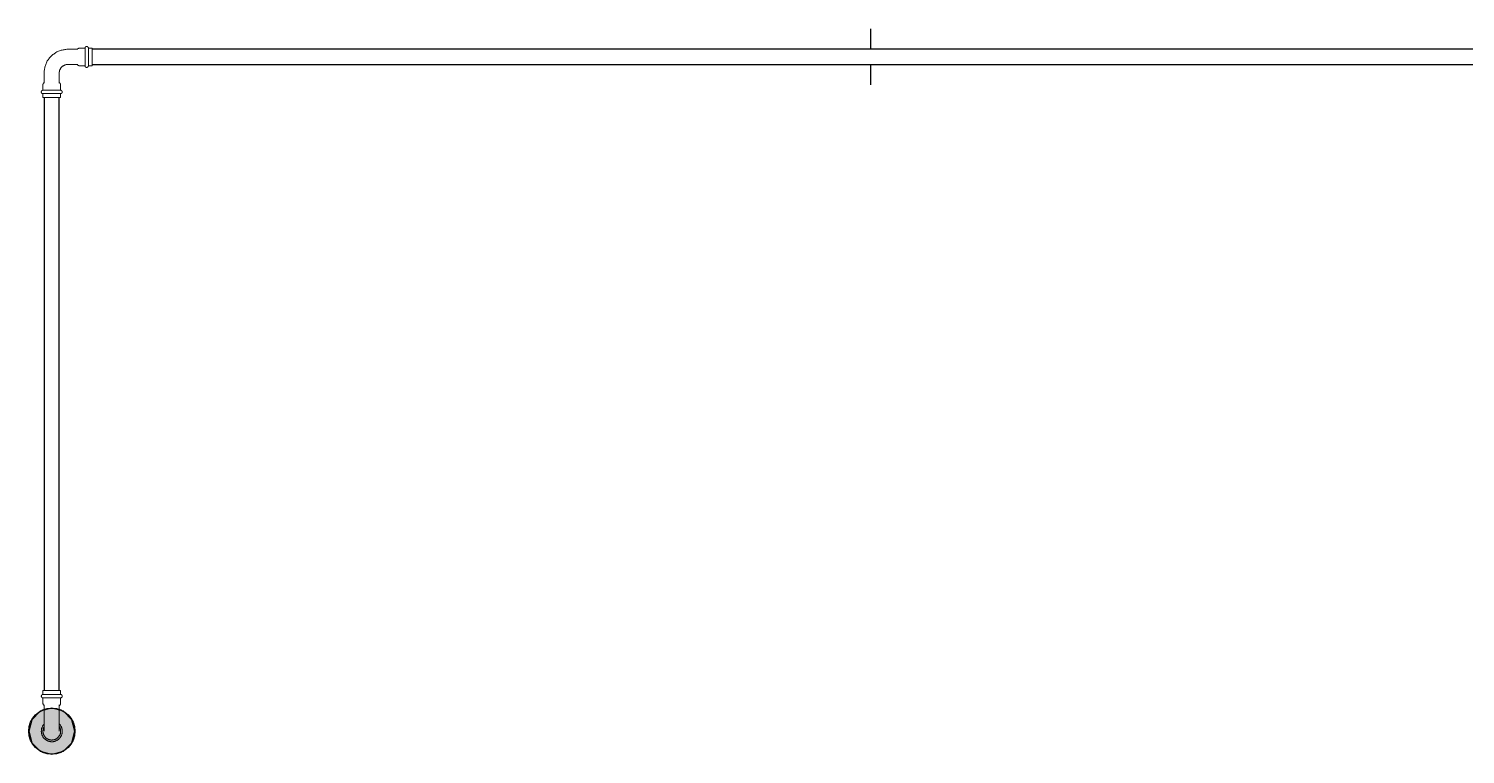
# Model space of a CAD drawing. Header units: inches. Extents: x -3327 to -1, y 8 to 1328.
# Drawn here: x -589.9 to -465.2, y 691.2 to 754.2 of the extents above; entities that cross this region are included whole.
import ezdxf

# ---------------------------------------------------------------- set-up
doc = ezdxf.new("R2010")
doc.units = ezdxf.units.IN
doc.header["$MEASUREMENT"] = 0
doc.layers.add('P-PIPE', color=3, linetype='Continuous', lineweight=9)
doc.layers.add('X - REF - FP', color=7, linetype='Continuous', true_color=0xb90000)

# ---------------------------------------------------------------- blocks, each defined once
blk = doc.blocks.new('Victaulic-VicPress316-Elbow 90-45deg Style P568_P571 - Standard-V2-SECOND LEVEL')
at = {"layer": 'P-PIPE'}
for p, q in [((-3203.7, 731.1), (-3203.7, 730.2)), ((-3202.39, 730.21), (-3202.39, 731.1)), ((-3203.81, 730.05), (-3203.81, 729.6)), ((-3203.05, 729.6), (-3203.81, 729.6)), ((-3203.81, 729.31), (-3203.81, 728.97)), ((-3203.05, 729.31), (-3203.81, 729.31)), ((-3202.28, 729.6), (-3203.05, 729.6)), ((-3202.28, 729.31), (-3203.05, 729.31)), ((-3202.28, 729.6), (-3202.28, 730.05)), ((-3202.28, 728.97), (-3202.28, 729.31)), ((-3203.81, 728.97), (-3203.05, 728.97)), ((-3203.05, 728.97), (-3202.28, 728.97))]:
    blk.add_line(p, q, dxfattribs=at)
at = {"layer": 'P-PIPE', "flags": 128}
for points in [[(-3203.05, 733.4), (-3203.08, 733.4), (-3203.12, 733.4), (-3203.16, 733.4), (-3203.19, 733.39), (-3203.23, 733.38), (-3203.26, 733.38), (-3203.3, 733.37), (-3203.33, 733.36), (-3203.37, 733.34), (-3203.4, 733.33), (-3203.43, 733.32), (-3203.47, 733.3), (-3203.5, 733.28), (-3203.53, 733.26), (-3203.56, 733.24), (-3203.59, 733.22), (-3203.62, 733.2), (-3203.65, 733.18), (-3203.67, 733.15), (-3203.7, 733.13), (-3203.73, 733.1), (-3203.75, 733.07), (-3203.77, 733.04), (-3203.79, 733.01), (-3203.81, 732.98), (-3203.83, 732.95), (-3203.85, 732.92), (-3203.87, 732.89), (-3203.88, 732.85), (-3203.9, 732.82), (-3203.91, 732.79), (-3203.92, 732.75), (-3203.93, 732.72), (-3203.94, 732.68), (-3203.94, 732.65), (-3203.95, 732.61), (-3203.95, 732.57), (-3203.96, 732.54), (-3203.96, 732.5), (-3203.96, 732.46), (-3203.96, 732.43), (-3203.95, 732.39), (-3203.95, 732.35), (-3203.94, 732.32), (-3203.93, 732.28), (-3203.93, 732.25), (-3203.91, 732.21), (-3203.9, 732.18), (-3203.89, 732.14), (-3203.88, 732.11), (-3203.86, 732.08), (-3203.84, 732.05), (-3203.82, 732.01), (-3203.8, 731.98), (-3203.78, 731.95), (-3203.76, 731.92), (-3203.74, 731.9), (-3203.71, 731.87)], [(-3203.05, 733.26), (-3203.08, 733.26), (-3203.11, 733.25), (-3203.14, 733.25), (-3203.17, 733.25), (-3203.2, 733.24), (-3203.23, 733.23), (-3203.26, 733.23), (-3203.29, 733.22), (-3203.32, 733.21), (-3203.34, 733.2), (-3203.37, 733.18), (-3203.4, 733.17), (-3203.43, 733.16), (-3203.45, 733.14), (-3203.48, 733.12), (-3203.5, 733.1), (-3203.53, 733.09), (-3203.55, 733.07), (-3203.57, 733.05), (-3203.6, 733.02), (-3203.62, 733), (-3203.64, 732.98), (-3203.66, 732.95), (-3203.67, 732.93), (-3203.69, 732.9), (-3203.71, 732.88), (-3203.72, 732.85), (-3203.74, 732.82), (-3203.75, 732.8), (-3203.76, 732.77), (-3203.77, 732.74), (-3203.78, 732.71), (-3203.79, 732.68), (-3203.8, 732.65), (-3203.8, 732.62), (-3203.81, 732.59), (-3203.81, 732.56), (-3203.81, 732.53), (-3203.81, 732.5), (-3203.81, 732.47), (-3203.81, 732.44), (-3203.81, 732.41), (-3203.8, 732.38), (-3203.8, 732.35), (-3203.79, 732.32), (-3203.78, 732.29), (-3203.78, 732.26), (-3203.77, 732.23), (-3203.76, 732.2), (-3203.74, 732.17), (-3203.73, 732.14), (-3203.72, 732.12), (-3203.7, 732.1)], [(-3202.39, 731.86), (-3202.37, 731.88), (-3202.34, 731.91), (-3202.32, 731.94), (-3202.3, 731.97), (-3202.28, 732), (-3202.26, 732.03), (-3202.24, 732.06), (-3202.23, 732.09), (-3202.21, 732.13), (-3202.2, 732.16), (-3202.18, 732.19), (-3202.17, 732.23), (-3202.16, 732.26), (-3202.15, 732.3), (-3202.15, 732.33), (-3202.14, 732.37), (-3202.14, 732.41), (-3202.14, 732.44), (-3202.13, 732.48), (-3202.13, 732.52), (-3202.14, 732.55), (-3202.14, 732.59), (-3202.14, 732.63), (-3202.15, 732.66), (-3202.16, 732.7), (-3202.17, 732.73), (-3202.18, 732.77), (-3202.19, 732.8), (-3202.2, 732.84), (-3202.22, 732.87), (-3202.23, 732.9), (-3202.25, 732.93), (-3202.27, 732.97), (-3202.29, 733), (-3202.31, 733.03), (-3202.33, 733.06), (-3202.35, 733.08), (-3202.38, 733.11), (-3202.4, 733.14), (-3202.43, 733.16), (-3202.46, 733.19), (-3202.49, 733.21), (-3202.51, 733.23), (-3202.55, 733.25), (-3202.58, 733.27), (-3202.61, 733.29), (-3202.64, 733.31), (-3202.67, 733.32), (-3202.71, 733.34), (-3202.74, 733.35), (-3202.78, 733.36), (-3202.81, 733.37), (-3202.85, 733.38), (-3202.88, 733.39), (-3202.92, 733.39), (-3202.95, 733.4), (-3202.99, 733.4), (-3203.03, 733.4), (-3203.05, 733.4)], [(-3202.39, 732.1), (-3202.37, 732.13), (-3202.36, 732.16), (-3202.34, 732.18), (-3202.33, 732.21), (-3202.32, 732.24), (-3202.31, 732.27), (-3202.3, 732.3), (-3202.3, 732.33), (-3202.29, 732.36), (-3202.29, 732.39), (-3202.28, 732.42), (-3202.28, 732.45), (-3202.28, 732.48), (-3202.28, 732.51), (-3202.28, 732.54), (-3202.28, 732.57), (-3202.29, 732.6), (-3202.29, 732.63), (-3202.3, 732.66), (-3202.31, 732.69), (-3202.32, 732.72), (-3202.33, 732.75), (-3202.34, 732.78), (-3202.35, 732.81), (-3202.36, 732.84), (-3202.38, 732.86), (-3202.39, 732.89), (-3202.41, 732.92), (-3202.43, 732.94), (-3202.44, 732.97), (-3202.46, 732.99), (-3202.48, 733.01), (-3202.51, 733.03), (-3202.53, 733.06), (-3202.55, 733.08), (-3202.58, 733.09), (-3202.6, 733.11), (-3202.62, 733.13), (-3202.65, 733.15), (-3202.68, 733.16), (-3202.7, 733.18), (-3202.73, 733.19), (-3202.76, 733.2), (-3202.79, 733.21), (-3202.82, 733.22), (-3202.85, 733.23), (-3202.88, 733.24), (-3202.91, 733.24), (-3202.94, 733.25), (-3202.97, 733.25), (-3203, 733.26), (-3203.03, 733.26), (-3203.05, 733.26)], [(-3203.7, 732.49), (-3203.7, 732.49), (-3203.7, 732.49), (-3203.7, 732.48), (-3203.7, 732.47), (-3203.7, 732.46), (-3203.7, 732.45), (-3203.7, 732.44), (-3203.7, 732.42), (-3203.7, 732.4), (-3203.7, 732.38), (-3203.7, 732.36), (-3203.7, 732.33), (-3203.7, 732.31), (-3203.7, 732.28), (-3203.7, 732.25), (-3203.7, 732.21), (-3203.7, 732.18), (-3203.7, 732.14), (-3203.7, 732.11), (-3203.7, 732.07), (-3203.7, 732.03), (-3203.7, 731.98), (-3203.7, 731.94), (-3203.7, 731.9), (-3203.7, 731.85), (-3203.7, 731.8), (-3203.7, 731.75), (-3203.7, 731.7), (-3203.7, 731.65), (-3203.7, 731.6), (-3203.7, 731.55), (-3203.7, 731.5), (-3203.7, 731.44), (-3203.7, 731.39), (-3203.7, 731.33), (-3203.7, 731.28), (-3203.7, 731.22), (-3203.7, 731.17), (-3203.7, 731.11), (-3203.7, 731.1)], [(-3202.39, 731.1), (-3202.39, 731.15), (-3202.39, 731.21), (-3202.39, 731.26), (-3202.39, 731.32), (-3202.39, 731.37), (-3202.39, 731.43), (-3202.39, 731.48), (-3202.39, 731.54), (-3202.39, 731.59), (-3202.39, 731.64), (-3202.39, 731.69), (-3202.39, 731.74), (-3202.39, 731.79), (-3202.39, 731.84), (-3202.39, 731.88), (-3202.39, 731.93), (-3202.39, 731.97), (-3202.39, 732.02), (-3202.39, 732.06), (-3202.39, 732.1), (-3202.39, 732.13), (-3202.39, 732.17), (-3202.39, 732.21), (-3202.39, 732.24), (-3202.39, 732.27), (-3202.39, 732.3), (-3202.39, 732.33), (-3202.39, 732.35), (-3202.39, 732.37), (-3202.39, 732.4), (-3202.39, 732.41), (-3202.39, 732.43), (-3202.39, 732.45), (-3202.39, 732.46), (-3202.39, 732.47), (-3202.39, 732.48), (-3202.39, 732.48), (-3202.39, 732.49), (-3202.39, 732.49), (-3202.39, 732.49)], [(-3203.81, 729.31), (-3203.82, 729.31), (-3203.82, 729.31), (-3203.83, 729.31), (-3203.84, 729.31), (-3203.84, 729.31), (-3203.85, 729.31), (-3203.85, 729.31), (-3203.86, 729.32), (-3203.86, 729.32), (-3203.87, 729.32), (-3203.87, 729.32), (-3203.88, 729.32), (-3203.88, 729.33), (-3203.89, 729.33), (-3203.89, 729.33), (-3203.9, 729.34), (-3203.9, 729.34), (-3203.91, 729.34), (-3203.91, 729.35), (-3203.92, 729.35), (-3203.92, 729.36), (-3203.92, 729.36), (-3203.93, 729.37), (-3203.93, 729.37), (-3203.93, 729.38), (-3203.94, 729.38), (-3203.94, 729.39), (-3203.94, 729.39), (-3203.95, 729.4), (-3203.95, 729.4), (-3203.95, 729.41), (-3203.95, 729.41), (-3203.95, 729.42), (-3203.95, 729.42), (-3203.96, 729.43), (-3203.96, 729.44), (-3203.96, 729.44), (-3203.96, 729.45), (-3203.96, 729.45), (-3203.96, 729.46), (-3203.96, 729.46), (-3203.96, 729.47), (-3203.96, 729.48), (-3203.96, 729.48), (-3203.95, 729.49), (-3203.95, 729.49), (-3203.95, 729.5), (-3203.95, 729.5), (-3203.95, 729.51), (-3203.94, 729.51), (-3203.94, 729.52), (-3203.94, 729.52), (-3203.94, 729.53), (-3203.93, 729.53), (-3203.93, 729.54), (-3203.93, 729.54), (-3203.92, 729.55), (-3203.92, 729.55), (-3203.92, 729.56), (-3203.91, 729.56), (-3203.91, 729.57), (-3203.9, 729.57), (-3203.9, 729.57), (-3203.89, 729.58), (-3203.89, 729.58), (-3203.88, 729.58), (-3203.88, 729.58), (-3203.87, 729.59), (-3203.87, 729.59), (-3203.86, 729.59), (-3203.86, 729.59), (-3203.85, 729.59), (-3203.84, 729.6), (-3203.84, 729.6), (-3203.83, 729.6), (-3203.83, 729.6), (-3203.82, 729.6), (-3203.82, 729.6), (-3203.81, 729.6)], [(-3203.81, 730.05), (-3203.81, 730.06), (-3203.81, 730.07), (-3203.81, 730.08), (-3203.81, 730.09), (-3203.81, 730.11), (-3203.8, 730.12), (-3203.8, 730.13), (-3203.8, 730.14), (-3203.8, 730.15), (-3203.79, 730.16), (-3203.79, 730.17), (-3203.78, 730.18), (-3203.78, 730.19), (-3203.77, 730.2), (-3203.76, 730.2), (-3203.76, 730.21), (-3203.75, 730.22), (-3203.74, 730.23), (-3203.74, 730.24), (-3203.73, 730.25), (-3203.72, 730.25), (-3203.71, 730.26), (-3203.71, 730.27), (-3203.7, 730.27)], [(-3203.05, 729.6), (-3203.08, 729.6), (-3203.11, 729.6), (-3203.14, 729.6), (-3203.17, 729.6), (-3203.2, 729.6), (-3203.23, 729.6), (-3203.26, 729.6), (-3203.29, 729.6), (-3203.32, 729.6), (-3203.34, 729.6), (-3203.37, 729.6), (-3203.4, 729.6), (-3203.43, 729.6), (-3203.45, 729.6), (-3203.48, 729.6), (-3203.5, 729.6), (-3203.53, 729.6), (-3203.55, 729.6), (-3203.57, 729.6), (-3203.6, 729.6), (-3203.62, 729.6), (-3203.64, 729.6), (-3203.66, 729.6), (-3203.67, 729.6), (-3203.69, 729.6), (-3203.71, 729.6), (-3203.72, 729.6), (-3203.74, 729.6), (-3203.75, 729.6), (-3203.76, 729.6), (-3203.77, 729.6), (-3203.78, 729.6), (-3203.79, 729.6), (-3203.8, 729.6), (-3203.8, 729.6), (-3203.81, 729.6), (-3203.81, 729.6), (-3203.81, 729.6), (-3203.81, 729.6), (-3203.81, 729.6)], [(-3203.81, 729.6), (-3203.81, 729.6), (-3203.81, 729.6), (-3203.81, 729.6), (-3203.8, 729.6), (-3203.8, 729.6), (-3203.79, 729.6), (-3203.78, 729.6), (-3203.77, 729.6)], [(-3203.77, 729.31), (-3203.78, 729.31), (-3203.79, 729.31), (-3203.8, 729.31), (-3203.8, 729.31), (-3203.81, 729.31), (-3203.81, 729.31), (-3203.81, 729.31), (-3203.81, 729.31), (-3203.81, 729.31)], [(-3203.81, 729.31), (-3203.81, 729.31), (-3203.81, 729.31), (-3203.81, 729.31), (-3203.8, 729.31), (-3203.8, 729.31), (-3203.79, 729.31), (-3203.78, 729.31), (-3203.77, 729.31), (-3203.76, 729.31), (-3203.75, 729.31), (-3203.74, 729.31), (-3203.73, 729.31), (-3203.71, 729.31), (-3203.7, 729.31), (-3203.68, 729.31), (-3203.66, 729.31), (-3203.64, 729.31), (-3203.62, 729.31), (-3203.6, 729.31), (-3203.58, 729.31), (-3203.56, 729.31), (-3203.53, 729.31), (-3203.51, 729.31), (-3203.49, 729.31), (-3203.46, 729.31), (-3203.43, 729.31), (-3203.41, 729.31), (-3203.38, 729.31), (-3203.35, 729.31), (-3203.32, 729.31), (-3203.29, 729.31), (-3203.27, 729.31), (-3203.24, 729.31), (-3203.21, 729.31), (-3203.18, 729.31), (-3203.15, 729.31), (-3203.12, 729.31), (-3203.08, 729.31), (-3203.05, 729.31), (-3203.05, 729.31)], [(-3202.28, 729.6), (-3202.28, 729.6), (-3202.28, 729.6), (-3202.29, 729.6), (-3202.29, 729.6), (-3202.29, 729.6), (-3202.3, 729.6), (-3202.31, 729.6), (-3202.32, 729.6), (-3202.33, 729.6), (-3202.34, 729.6), (-3202.35, 729.6), (-3202.37, 729.6), (-3202.38, 729.6), (-3202.4, 729.6), (-3202.41, 729.6), (-3202.43, 729.6), (-3202.45, 729.6), (-3202.47, 729.6), (-3202.49, 729.6), (-3202.51, 729.6), (-3202.53, 729.6), (-3202.56, 729.6), (-3202.58, 729.6), (-3202.61, 729.6), (-3202.63, 729.6), (-3202.66, 729.6), (-3202.68, 729.6), (-3202.71, 729.6), (-3202.74, 729.6), (-3202.77, 729.6), (-3202.8, 729.6), (-3202.83, 729.6), (-3202.86, 729.6), (-3202.89, 729.6), (-3202.92, 729.6), (-3202.95, 729.6), (-3202.98, 729.6), (-3203.01, 729.6), (-3203.04, 729.6), (-3203.05, 729.6)], [(-3203.05, 729.31), (-3203.02, 729.31), (-3202.98, 729.31), (-3202.95, 729.31), (-3202.92, 729.31), (-3202.89, 729.31), (-3202.86, 729.31), (-3202.83, 729.31), (-3202.8, 729.31), (-3202.78, 729.31), (-3202.75, 729.31), (-3202.72, 729.31), (-3202.69, 729.31), (-3202.67, 729.31), (-3202.64, 729.31), (-3202.61, 729.31), (-3202.59, 729.31), (-3202.56, 729.31), (-3202.54, 729.31), (-3202.52, 729.31), (-3202.5, 729.31), (-3202.48, 729.31), (-3202.46, 729.31), (-3202.44, 729.31), (-3202.42, 729.31), (-3202.4, 729.31), (-3202.39, 729.31), (-3202.37, 729.31), (-3202.36, 729.31), (-3202.34, 729.31), (-3202.33, 729.31), (-3202.32, 729.31), (-3202.31, 729.31), (-3202.3, 729.31), (-3202.3, 729.31), (-3202.29, 729.31), (-3202.29, 729.31), (-3202.28, 729.31), (-3202.28, 729.31), (-3202.28, 729.31), (-3202.28, 729.31)], [(-3202.39, 730.27), (-3202.38, 730.26), (-3202.37, 730.26), (-3202.36, 730.25), (-3202.36, 730.24), (-3202.35, 730.23), (-3202.34, 730.22), (-3202.33, 730.22), (-3202.33, 730.21), (-3202.32, 730.2), (-3202.32, 730.19), (-3202.31, 730.18), (-3202.31, 730.17), (-3202.3, 730.16), (-3202.3, 730.15), (-3202.29, 730.14), (-3202.29, 730.13), (-3202.29, 730.12), (-3202.29, 730.11), (-3202.28, 730.1), (-3202.28, 730.09), (-3202.28, 730.07), (-3202.28, 730.06), (-3202.28, 730.05), (-3202.28, 730.05)], [(-3202.32, 729.6), (-3202.31, 729.6), (-3202.3, 729.6), (-3202.3, 729.6), (-3202.29, 729.6), (-3202.29, 729.6), (-3202.28, 729.6), (-3202.28, 729.6), (-3202.28, 729.6), (-3202.28, 729.6)], [(-3202.28, 729.31), (-3202.28, 729.31), (-3202.28, 729.31), (-3202.29, 729.31), (-3202.29, 729.31), (-3202.29, 729.31), (-3202.3, 729.31), (-3202.31, 729.31), (-3202.32, 729.31)], [(-3202.28, 729.6), (-3202.27, 729.6), (-3202.27, 729.6), (-3202.26, 729.6), (-3202.26, 729.6), (-3202.25, 729.6), (-3202.24, 729.6), (-3202.24, 729.59), (-3202.23, 729.59), (-3202.23, 729.59), (-3202.22, 729.59), (-3202.22, 729.59), (-3202.21, 729.58), (-3202.21, 729.58), (-3202.2, 729.58), (-3202.2, 729.57), (-3202.19, 729.57), (-3202.19, 729.57), (-3202.18, 729.56), (-3202.18, 729.56), (-3202.18, 729.56), (-3202.17, 729.55), (-3202.17, 729.55), (-3202.16, 729.54), (-3202.16, 729.54), (-3202.16, 729.53), (-3202.15, 729.53), (-3202.15, 729.52), (-3202.15, 729.52), (-3202.15, 729.51), (-3202.14, 729.51), (-3202.14, 729.5), (-3202.14, 729.5), (-3202.14, 729.49), (-3202.14, 729.48), (-3202.14, 729.48), (-3202.14, 729.47), (-3202.13, 729.47), (-3202.13, 729.46), (-3202.13, 729.46), (-3202.13, 729.45), (-3202.13, 729.44), (-3202.13, 729.44), (-3202.14, 729.43), (-3202.14, 729.43), (-3202.14, 729.42), (-3202.14, 729.42), (-3202.14, 729.41), (-3202.14, 729.4), (-3202.14, 729.4), (-3202.15, 729.39), (-3202.15, 729.39), (-3202.15, 729.38), (-3202.16, 729.38), (-3202.16, 729.37), (-3202.16, 729.37), (-3202.17, 729.36), (-3202.17, 729.36), (-3202.17, 729.35), (-3202.18, 729.35), (-3202.18, 729.35), (-3202.19, 729.34), (-3202.19, 729.34), (-3202.19, 729.34), (-3202.2, 729.33), (-3202.2, 729.33), (-3202.21, 729.33), (-3202.21, 729.32), (-3202.22, 729.32), (-3202.23, 729.32), (-3202.23, 729.32), (-3202.24, 729.32), (-3202.24, 729.31), (-3202.25, 729.31), (-3202.25, 729.31), (-3202.26, 729.31), (-3202.26, 729.31), (-3202.27, 729.31), (-3202.28, 729.31), (-3202.28, 729.31)]]:
    blk.add_lwpolyline(points, dxfattribs=at)
blk = doc.blocks.new('Victaulic-VicPress316-Elbow 90-45deg Style P568_P571 - Standard-V1-SECOND LEVEL')
at = {"layer": 'P-PIPE'}
for p, q in [((-0.77, 3.52), (-0.77, 3.18)), ((0.77, 3.52), (-0.77, 3.52)), ((-0.77, 3.18), (0.77, 3.18)), ((-0.77, 2.89), (-0.77, 2.44)), ((-0.77, 2.89), (0.77, 2.89)), ((0.77, 3.18), (0.77, 3.52)), ((0.77, 2.44), (0.77, 2.89)), ((-0.66, 2.28), (-0.66, 1.39)), ((0.66, 1.39), (0.66, 2.28)), ((-3.18, 0.77), (-3.52, 0.77)), ((-3.52, 0.77), (-3.52, -0.77)), ((-3.18, -0.77), (-3.18, 0.77)), ((-2.44, 0.77), (-2.89, 0.77)), ((-2.89, -0.77), (-2.89, 0.77)), ((-1.39, 0.66), (-2.28, 0.66)), ((-3.52, -0.77), (-3.18, -0.77)), ((-2.89, -0.77), (-2.44, -0.77)), ((-2.28, -0.66), (-1.39, -0.66))]:
    blk.add_line(p, q, dxfattribs=at)
at = {"layer": 'P-PIPE', "flags": 128}
for points in [[(-0.77, 2.89), (-0.77, 2.89), (-0.78, 2.89), (-0.78, 2.89), (-0.79, 2.89), (-0.8, 2.89), (-0.8, 2.89), (-0.81, 2.9), (-0.81, 2.9), (-0.82, 2.9), (-0.82, 2.9), (-0.83, 2.9), (-0.83, 2.91), (-0.84, 2.91), (-0.84, 2.91), (-0.85, 2.92), (-0.85, 2.92), (-0.86, 2.92), (-0.86, 2.93), (-0.87, 2.93), (-0.87, 2.93), (-0.87, 2.94), (-0.88, 2.94), (-0.88, 2.95), (-0.89, 2.95), (-0.89, 2.96), (-0.89, 2.96), (-0.89, 2.97), (-0.9, 2.97), (-0.9, 2.98), (-0.9, 2.98), (-0.9, 2.99), (-0.91, 2.99), (-0.91, 3), (-0.91, 3.01), (-0.91, 3.01), (-0.91, 3.02), (-0.91, 3.02), (-0.91, 3.03), (-0.91, 3.03), (-0.91, 3.04), (-0.91, 3.05), (-0.91, 3.05), (-0.91, 3.06), (-0.91, 3.06), (-0.91, 3.07), (-0.91, 3.07), (-0.91, 3.08), (-0.9, 3.09), (-0.9, 3.09), (-0.9, 3.1), (-0.9, 3.1), (-0.89, 3.11), (-0.89, 3.11), (-0.89, 3.12), (-0.88, 3.12), (-0.88, 3.13), (-0.88, 3.13), (-0.87, 3.14), (-0.87, 3.14), (-0.86, 3.14), (-0.86, 3.15), (-0.86, 3.15), (-0.85, 3.15), (-0.85, 3.16), (-0.84, 3.16), (-0.84, 3.16), (-0.83, 3.17), (-0.83, 3.17), (-0.82, 3.17), (-0.82, 3.17), (-0.81, 3.17), (-0.8, 3.18), (-0.8, 3.18), (-0.79, 3.18), (-0.79, 3.18), (-0.78, 3.18), (-0.78, 3.18), (-0.77, 3.18), (-0.77, 3.18)], [(0.77, 3.18), (0.77, 3.18), (0.76, 3.18), (0.76, 3.18), (0.76, 3.18), (0.75, 3.18), (0.74, 3.18), (0.74, 3.18), (0.73, 3.18), (0.72, 3.18), (0.71, 3.18), (0.69, 3.18), (0.68, 3.18), (0.67, 3.18), (0.65, 3.18), (0.63, 3.18), (0.61, 3.18), (0.6, 3.18), (0.58, 3.18), (0.56, 3.18), (0.53, 3.18), (0.51, 3.18), (0.49, 3.18), (0.46, 3.18), (0.44, 3.18), (0.41, 3.18), (0.39, 3.18), (0.36, 3.18), (0.33, 3.18), (0.31, 3.18), (0.28, 3.18), (0.25, 3.18), (0.22, 3.18), (0.19, 3.18), (0.16, 3.18), (0.13, 3.18), (0.1, 3.18), (0.07, 3.18), (0.04, 3.18), (0.01, 3.18), (-0.02, 3.18), (-0.05, 3.18), (-0.08, 3.18), (-0.11, 3.18), (-0.14, 3.18), (-0.17, 3.18), (-0.2, 3.18), (-0.23, 3.18), (-0.26, 3.18), (-0.29, 3.18), (-0.32, 3.18), (-0.35, 3.18), (-0.37, 3.18), (-0.4, 3.18), (-0.43, 3.18), (-0.45, 3.18), (-0.48, 3.18), (-0.5, 3.18), (-0.52, 3.18), (-0.54, 3.18), (-0.57, 3.18), (-0.59, 3.18), (-0.6, 3.18), (-0.62, 3.18), (-0.64, 3.18), (-0.66, 3.18), (-0.67, 3.18), (-0.69, 3.18), (-0.7, 3.18), (-0.71, 3.18), (-0.72, 3.18), (-0.73, 3.18), (-0.74, 3.18), (-0.75, 3.18), (-0.75, 3.18), (-0.76, 3.18), (-0.76, 3.18), (-0.77, 3.18), (-0.77, 3.18), (-0.77, 3.18)], [(-0.77, 3.18), (-0.77, 3.18), (-0.76, 3.18), (-0.76, 3.18), (-0.76, 3.18), (-0.75, 3.18), (-0.74, 3.18), (-0.74, 3.18), (-0.73, 3.18)], [(-0.77, 2.89), (-0.77, 2.89), (-0.76, 2.89), (-0.76, 2.89), (-0.76, 2.89), (-0.75, 2.89), (-0.74, 2.89), (-0.74, 2.89), (-0.73, 2.89), (-0.72, 2.89), (-0.71, 2.89), (-0.69, 2.89), (-0.68, 2.89), (-0.67, 2.89), (-0.65, 2.89), (-0.63, 2.89), (-0.61, 2.89), (-0.6, 2.89), (-0.58, 2.89), (-0.56, 2.89), (-0.53, 2.89), (-0.51, 2.89), (-0.49, 2.89), (-0.46, 2.89), (-0.44, 2.89), (-0.41, 2.89), (-0.39, 2.89), (-0.36, 2.89), (-0.33, 2.89), (-0.31, 2.89), (-0.28, 2.89), (-0.25, 2.89), (-0.22, 2.89), (-0.19, 2.89), (-0.16, 2.89), (-0.13, 2.89), (-0.1, 2.89), (-0.07, 2.89), (-0.04, 2.89), (-0.01, 2.89), (0.02, 2.89), (0.05, 2.89), (0.08, 2.89), (0.11, 2.89), (0.14, 2.89), (0.17, 2.89), (0.2, 2.89), (0.23, 2.89), (0.26, 2.89), (0.29, 2.89), (0.32, 2.89), (0.35, 2.89), (0.37, 2.89), (0.4, 2.89), (0.43, 2.89), (0.45, 2.89), (0.48, 2.89), (0.5, 2.89), (0.52, 2.89), (0.54, 2.89), (0.57, 2.89), (0.59, 2.89), (0.6, 2.89), (0.62, 2.89), (0.64, 2.89), (0.66, 2.89), (0.67, 2.89), (0.69, 2.89), (0.7, 2.89), (0.71, 2.89), (0.72, 2.89), (0.73, 2.89), (0.74, 2.89), (0.75, 2.89), (0.75, 2.89), (0.76, 2.89), (0.76, 2.89), (0.77, 2.89), (0.77, 2.89), (0.77, 2.89)], [(-0.72, 2.89), (-0.73, 2.89), (-0.74, 2.89), (-0.75, 2.89), (-0.75, 2.89), (-0.76, 2.89), (-0.76, 2.89), (-0.77, 2.89), (-0.77, 2.89), (-0.77, 2.89)], [(0.72, 3.18), (0.73, 3.18), (0.74, 3.18), (0.75, 3.18), (0.75, 3.18), (0.76, 3.18), (0.76, 3.18), (0.77, 3.18), (0.77, 3.18), (0.77, 3.18)], [(0.77, 2.89), (0.77, 2.89), (0.76, 2.89), (0.76, 2.89), (0.76, 2.89), (0.75, 2.89), (0.74, 2.89), (0.74, 2.89), (0.73, 2.89)], [(0.77, 3.18), (0.77, 3.18), (0.78, 3.18), (0.78, 3.18), (0.79, 3.18), (0.8, 3.18), (0.8, 3.18), (0.81, 3.18), (0.81, 3.17), (0.82, 3.17), (0.82, 3.17), (0.83, 3.17), (0.83, 3.17), (0.84, 3.16), (0.84, 3.16), (0.85, 3.16), (0.85, 3.15), (0.86, 3.15), (0.86, 3.15), (0.87, 3.14), (0.87, 3.14), (0.87, 3.13), (0.88, 3.13), (0.88, 3.12), (0.89, 3.12), (0.89, 3.11), (0.89, 3.11), (0.89, 3.1), (0.9, 3.1), (0.9, 3.09), (0.9, 3.09), (0.9, 3.08), (0.91, 3.08), (0.91, 3.07), (0.91, 3.07), (0.91, 3.06), (0.91, 3.05), (0.91, 3.05), (0.91, 3.04), (0.91, 3.04), (0.91, 3.03), (0.91, 3.03), (0.91, 3.02), (0.91, 3.01), (0.91, 3.01), (0.91, 3), (0.91, 3), (0.91, 2.99), (0.9, 2.99), (0.9, 2.98), (0.9, 2.98), (0.9, 2.97), (0.89, 2.97), (0.89, 2.96), (0.89, 2.96), (0.88, 2.95), (0.88, 2.95), (0.88, 2.94), (0.87, 2.94), (0.87, 2.93), (0.86, 2.93), (0.86, 2.92), (0.86, 2.92), (0.85, 2.92), (0.85, 2.91), (0.84, 2.91), (0.84, 2.91), (0.83, 2.91), (0.83, 2.9), (0.82, 2.9), (0.82, 2.9), (0.81, 2.9), (0.8, 2.9), (0.8, 2.89), (0.79, 2.89), (0.79, 2.89), (0.78, 2.89), (0.78, 2.89), (0.77, 2.89), (0.77, 2.89)], [(-0.66, 1.39), (-0.66, 1.36), (-0.66, 1.33), (-0.66, 1.3), (-0.67, 1.28), (-0.67, 1.25), (-0.68, 1.22), (-0.69, 1.19), (-0.69, 1.16), (-0.7, 1.13), (-0.72, 1.11), (-0.73, 1.08), (-0.74, 1.05), (-0.75, 1.03), (-0.77, 1), (-0.79, 0.98), (-0.8, 0.95), (-0.82, 0.93), (-0.84, 0.91), (-0.86, 0.89), (-0.88, 0.87), (-0.9, 0.85), (-0.92, 0.83), (-0.95, 0.81), (-0.97, 0.79), (-1, 0.77), (-1.02, 0.76), (-1.05, 0.74), (-1.07, 0.73), (-1.1, 0.72), (-1.13, 0.71), (-1.15, 0.7), (-1.18, 0.69), (-1.21, 0.68), (-1.24, 0.67), (-1.27, 0.67), (-1.3, 0.66), (-1.33, 0.66), (-1.36, 0.66), (-1.39, 0.66), (-1.39, 0.66)], [(-1.39, -0.66), (-1.31, -0.66), (-1.23, -0.65), (-1.15, -0.64), (-1.07, -0.63), (-0.99, -0.62), (-0.91, -0.6), (-0.83, -0.58), (-0.75, -0.55), (-0.67, -0.53), (-0.59, -0.5), (-0.52, -0.46), (-0.45, -0.43), (-0.37, -0.39), (-0.3, -0.34), (-0.24, -0.3), (-0.17, -0.25), (-0.1, -0.2), (-0.04, -0.15), (0.02, -0.09), (0.08, -0.04), (0.13, 0.02), (0.19, 0.09), (0.24, 0.15), (0.29, 0.22), (0.33, 0.29), (0.38, 0.35), (0.42, 0.43), (0.45, 0.5), (0.49, 0.57), (0.52, 0.65), (0.55, 0.73), (0.57, 0.81), (0.59, 0.88), (0.61, 0.96), (0.63, 1.04), (0.64, 1.13), (0.65, 1.21), (0.65, 1.29), (0.66, 1.37), (0.66, 1.39)], [(-0.66, 2.22), (-0.67, 2.23), (-0.67, 2.23), (-0.68, 2.24), (-0.69, 2.25), (-0.7, 2.26), (-0.7, 2.27), (-0.71, 2.27), (-0.72, 2.28), (-0.72, 2.29), (-0.73, 2.3), (-0.73, 2.31), (-0.74, 2.32), (-0.74, 2.33), (-0.75, 2.34), (-0.75, 2.35), (-0.76, 2.36), (-0.76, 2.37), (-0.76, 2.38), (-0.76, 2.39), (-0.76, 2.4), (-0.77, 2.42), (-0.77, 2.43), (-0.77, 2.44), (-0.77, 2.44)], [(0.77, 2.44), (0.77, 2.43), (0.77, 2.42), (0.76, 2.41), (0.76, 2.4), (0.76, 2.38), (0.76, 2.37), (0.76, 2.36), (0.75, 2.35), (0.75, 2.34), (0.74, 2.33), (0.74, 2.32), (0.74, 2.31), (0.73, 2.3), (0.72, 2.29), (0.72, 2.29), (0.71, 2.28), (0.71, 2.27), (0.7, 2.26), (0.69, 2.25), (0.68, 2.24), (0.68, 2.24), (0.67, 2.23), (0.66, 2.22), (0.66, 2.22)], [(-3.18, 0.77), (-3.18, 0.77), (-3.18, 0.78), (-3.18, 0.78), (-3.18, 0.79), (-3.18, 0.8), (-3.18, 0.8), (-3.18, 0.81), (-3.17, 0.81), (-3.17, 0.82), (-3.17, 0.82), (-3.17, 0.83), (-3.17, 0.83), (-3.16, 0.84), (-3.16, 0.84), (-3.16, 0.85), (-3.15, 0.85), (-3.15, 0.86), (-3.15, 0.86), (-3.14, 0.87), (-3.14, 0.87), (-3.13, 0.87), (-3.13, 0.88), (-3.12, 0.88), (-3.12, 0.89), (-3.11, 0.89), (-3.11, 0.89), (-3.1, 0.89), (-3.1, 0.9), (-3.09, 0.9), (-3.09, 0.9), (-3.08, 0.9), (-3.08, 0.91), (-3.07, 0.91), (-3.07, 0.91), (-3.06, 0.91), (-3.05, 0.91), (-3.05, 0.91), (-3.04, 0.91), (-3.04, 0.91), (-3.03, 0.91), (-3.03, 0.91), (-3.02, 0.91), (-3.01, 0.91), (-3.01, 0.91), (-3, 0.91), (-3, 0.91), (-2.99, 0.91), (-2.99, 0.9), (-2.98, 0.9), (-2.98, 0.9), (-2.97, 0.9), (-2.97, 0.89), (-2.96, 0.89), (-2.96, 0.89), (-2.95, 0.88), (-2.95, 0.88), (-2.94, 0.88), (-2.94, 0.87), (-2.93, 0.87), (-2.93, 0.86), (-2.92, 0.86), (-2.92, 0.86), (-2.92, 0.85), (-2.91, 0.85), (-2.91, 0.84), (-2.91, 0.84), (-2.91, 0.83), (-2.9, 0.83), (-2.9, 0.82), (-2.9, 0.82), (-2.9, 0.81), (-2.9, 0.8), (-2.89, 0.8), (-2.89, 0.79), (-2.89, 0.79), (-2.89, 0.78), (-2.89, 0.78), (-2.89, 0.77), (-2.89, 0.77)], [(-3.18, 0.77), (-3.18, 0.77), (-3.18, 0.76), (-3.18, 0.76), (-3.18, 0.76), (-3.18, 0.75), (-3.18, 0.74), (-3.18, 0.74), (-3.18, 0.73), (-3.18, 0.72), (-3.18, 0.71), (-3.18, 0.69), (-3.18, 0.68), (-3.18, 0.67), (-3.18, 0.65), (-3.18, 0.63), (-3.18, 0.61), (-3.18, 0.6), (-3.18, 0.58), (-3.18, 0.56), (-3.18, 0.53), (-3.18, 0.51), (-3.18, 0.49), (-3.18, 0.46), (-3.18, 0.44), (-3.18, 0.41), (-3.18, 0.39), (-3.18, 0.36), (-3.18, 0.33), (-3.18, 0.31), (-3.18, 0.28), (-3.18, 0.25), (-3.18, 0.22), (-3.18, 0.19), (-3.18, 0.16), (-3.18, 0.13), (-3.18, 0.1), (-3.18, 0.07), (-3.18, 0.04), (-3.18, 0.01), (-3.18, -0.02), (-3.18, -0.05), (-3.18, -0.08), (-3.18, -0.11), (-3.18, -0.14), (-3.18, -0.17), (-3.18, -0.2), (-3.18, -0.23), (-3.18, -0.26), (-3.18, -0.29), (-3.18, -0.32), (-3.18, -0.35), (-3.18, -0.37), (-3.18, -0.4), (-3.18, -0.43), (-3.18, -0.45), (-3.18, -0.48), (-3.18, -0.5), (-3.18, -0.52), (-3.18, -0.54), (-3.18, -0.57), (-3.18, -0.59), (-3.18, -0.6), (-3.18, -0.62), (-3.18, -0.64), (-3.18, -0.66), (-3.18, -0.67), (-3.18, -0.69), (-3.18, -0.7), (-3.18, -0.71), (-3.18, -0.72), (-3.18, -0.73), (-3.18, -0.74), (-3.18, -0.75), (-3.18, -0.75), (-3.18, -0.76), (-3.18, -0.76), (-3.18, -0.77), (-3.18, -0.77), (-3.18, -0.77)], [(-3.18, 0.72), (-3.18, 0.73), (-3.18, 0.74), (-3.18, 0.75), (-3.18, 0.75), (-3.18, 0.76), (-3.18, 0.76), (-3.18, 0.77), (-3.18, 0.77), (-3.18, 0.77)], [(-2.89, -0.77), (-2.89, -0.77), (-2.89, -0.76), (-2.89, -0.76), (-2.89, -0.76), (-2.89, -0.75), (-2.89, -0.74), (-2.89, -0.74), (-2.89, -0.73), (-2.89, -0.72), (-2.89, -0.71), (-2.89, -0.69), (-2.89, -0.68), (-2.89, -0.67), (-2.89, -0.65), (-2.89, -0.63), (-2.89, -0.61), (-2.89, -0.6), (-2.89, -0.58), (-2.89, -0.56), (-2.89, -0.53), (-2.89, -0.51), (-2.89, -0.49), (-2.89, -0.46), (-2.89, -0.44), (-2.89, -0.41), (-2.89, -0.39), (-2.89, -0.36), (-2.89, -0.33), (-2.89, -0.31), (-2.89, -0.28), (-2.89, -0.25), (-2.89, -0.22), (-2.89, -0.19), (-2.89, -0.16), (-2.89, -0.13), (-2.89, -0.1), (-2.89, -0.07), (-2.89, -0.04), (-2.89, -0.01), (-2.89, 0.02), (-2.89, 0.05), (-2.89, 0.08), (-2.89, 0.11), (-2.89, 0.14), (-2.89, 0.17), (-2.89, 0.2), (-2.89, 0.23), (-2.89, 0.26), (-2.89, 0.29), (-2.89, 0.32), (-2.89, 0.35), (-2.89, 0.37), (-2.89, 0.4), (-2.89, 0.43), (-2.89, 0.45), (-2.89, 0.48), (-2.89, 0.5), (-2.89, 0.52), (-2.89, 0.54), (-2.89, 0.57), (-2.89, 0.59), (-2.89, 0.6), (-2.89, 0.62), (-2.89, 0.64), (-2.89, 0.66), (-2.89, 0.67), (-2.89, 0.69), (-2.89, 0.7), (-2.89, 0.71), (-2.89, 0.72), (-2.89, 0.73), (-2.89, 0.74), (-2.89, 0.75), (-2.89, 0.75), (-2.89, 0.76), (-2.89, 0.76), (-2.89, 0.77), (-2.89, 0.77), (-2.89, 0.77)], [(-2.89, 0.77), (-2.89, 0.77), (-2.89, 0.76), (-2.89, 0.76), (-2.89, 0.76), (-2.89, 0.75), (-2.89, 0.74), (-2.89, 0.74), (-2.89, 0.73)], [(-2.44, 0.77), (-2.43, 0.77), (-2.42, 0.77), (-2.41, 0.76), (-2.4, 0.76), (-2.38, 0.76), (-2.37, 0.76), (-2.36, 0.76), (-2.35, 0.75), (-2.34, 0.75), (-2.33, 0.74), (-2.32, 0.74), (-2.31, 0.74), (-2.3, 0.73), (-2.29, 0.72), (-2.29, 0.72), (-2.28, 0.71), (-2.27, 0.71), (-2.26, 0.7), (-2.25, 0.69), (-2.24, 0.68), (-2.24, 0.68), (-2.23, 0.67), (-2.22, 0.66), (-2.22, 0.66)], [(-3.18, -0.77), (-3.18, -0.77), (-3.18, -0.76), (-3.18, -0.76), (-3.18, -0.76), (-3.18, -0.75), (-3.18, -0.74), (-3.18, -0.74), (-3.18, -0.73)], [(-2.89, -0.77), (-2.89, -0.77), (-2.89, -0.78), (-2.89, -0.78), (-2.89, -0.79), (-2.89, -0.8), (-2.89, -0.8), (-2.9, -0.81), (-2.9, -0.81), (-2.9, -0.82), (-2.9, -0.82), (-2.9, -0.83), (-2.91, -0.83), (-2.91, -0.84), (-2.91, -0.84), (-2.92, -0.85), (-2.92, -0.85), (-2.92, -0.86), (-2.93, -0.86), (-2.93, -0.87), (-2.93, -0.87), (-2.94, -0.87), (-2.94, -0.88), (-2.95, -0.88), (-2.95, -0.89), (-2.96, -0.89), (-2.96, -0.89), (-2.97, -0.89), (-2.97, -0.9), (-2.98, -0.9), (-2.98, -0.9), (-2.99, -0.9), (-2.99, -0.91), (-3, -0.91), (-3.01, -0.91), (-3.01, -0.91), (-3.02, -0.91), (-3.02, -0.91), (-3.03, -0.91), (-3.03, -0.91), (-3.04, -0.91), (-3.05, -0.91), (-3.05, -0.91), (-3.06, -0.91), (-3.06, -0.91), (-3.07, -0.91), (-3.07, -0.91), (-3.08, -0.91), (-3.09, -0.9), (-3.09, -0.9), (-3.1, -0.9), (-3.1, -0.9), (-3.11, -0.89), (-3.11, -0.89), (-3.12, -0.89), (-3.12, -0.88), (-3.13, -0.88), (-3.13, -0.88), (-3.14, -0.87), (-3.14, -0.87), (-3.14, -0.86), (-3.15, -0.86), (-3.15, -0.86), (-3.15, -0.85), (-3.16, -0.85), (-3.16, -0.84), (-3.16, -0.84), (-3.17, -0.83), (-3.17, -0.83), (-3.17, -0.82), (-3.17, -0.82), (-3.17, -0.81), (-3.18, -0.8), (-3.18, -0.8), (-3.18, -0.79), (-3.18, -0.79), (-3.18, -0.78), (-3.18, -0.78), (-3.18, -0.77), (-3.18, -0.77)], [(-2.89, -0.72), (-2.89, -0.73), (-2.89, -0.74), (-2.89, -0.75), (-2.89, -0.75), (-2.89, -0.76), (-2.89, -0.76), (-2.89, -0.77), (-2.89, -0.77), (-2.89, -0.77)], [(-2.22, -0.66), (-2.23, -0.67), (-2.23, -0.67), (-2.24, -0.68), (-2.25, -0.69), (-2.26, -0.7), (-2.27, -0.7), (-2.27, -0.71), (-2.28, -0.72), (-2.29, -0.72), (-2.3, -0.73), (-2.31, -0.73), (-2.32, -0.74), (-2.33, -0.74), (-2.34, -0.75), (-2.35, -0.75), (-2.36, -0.76), (-2.37, -0.76), (-2.38, -0.76), (-2.39, -0.76), (-2.4, -0.76), (-2.42, -0.77), (-2.43, -0.77), (-2.44, -0.77), (-2.44, -0.77)]]:
    blk.add_lwpolyline(points, dxfattribs=at)

msp = doc.modelspace()

# ---------------------------------------------------------------- hatches: boundary and pattern name
at = {"layer": 'X - REF - FP'}
msp.add_hatch(color=256, dxfattribs=at).paths.add_polyline_path([(-587.9, 691.21), (-586.9, 691.48), (-586.17, 692.21), (-585.9, 693.21), (-586.17, 694.21), (-586.9, 694.94), (-587.9, 695.21), (-588.9, 694.94), (-589.64, 694.21), (-589.9, 693.21), (-589.64, 692.21), (-588.9, 691.48)], flags=0)
h = msp.add_hatch(color=256, dxfattribs=at)
edge = h.paths.add_edge_path(flags=0)
edge.add_arc((-587.9, 693.21), 2, 0, 360)

# ---------------------------------------------------------------- linework, layer by layer
for p, q in [((-516.86, 754.16), (-516.86, 752.37)), ((-426.51, 752.38), (-584.39, 752.37)), ((-584.39, 751.05), (-426.51, 751.06)), ((-516.86, 751.06), (-516.86, 749.28)), ((-588.56, 748.19), (-588.56, 696.73)), ((-587.25, 696.73), (-587.25, 748.19)), ((-588.9, 694.94), (-589.64, 694.21)), ((-587.9, 695.21), (-588.9, 694.94)), ((-586.9, 694.94), (-587.9, 695.21)), ((-586.17, 694.21), (-586.9, 694.94)), ((-589.64, 694.21), (-589.9, 693.21)), ((-589.9, 693.21), (-589.64, 692.21)), ((-585.9, 693.21), (-586.17, 694.21)), ((-586.17, 692.21), (-585.9, 693.21)), ((-589.64, 692.21), (-588.9, 691.48)), ((-586.9, 691.48), (-586.17, 692.21)), ((-588.9, 691.48), (-587.9, 691.21)), ((-587.9, 691.21), (-586.9, 691.48))]:
    msp.add_line(p, q, dxfattribs=at)
msp.add_circle((-587.9, 693.21), 2, dxfattribs=at)

# ---------------------------------------------------------------- block references
for name, p, rotation in [('Victaulic-VicPress316-Elbow 90-45deg Style P568_P571 - Standard-V1-SECOND LEVEL', (-587.91, 751.71), 180.0035013541412), ('Victaulic-VicPress316-Elbow 90-45deg Style P568_P571 - Standard-V2-SECOND LEVEL', (-3790.99, 1425.52), 180.0032205361609)]:
    msp.add_blockref(name, p, dxfattribs=dict(at, rotation=rotation))

doc.saveas('drawing.dxf')
